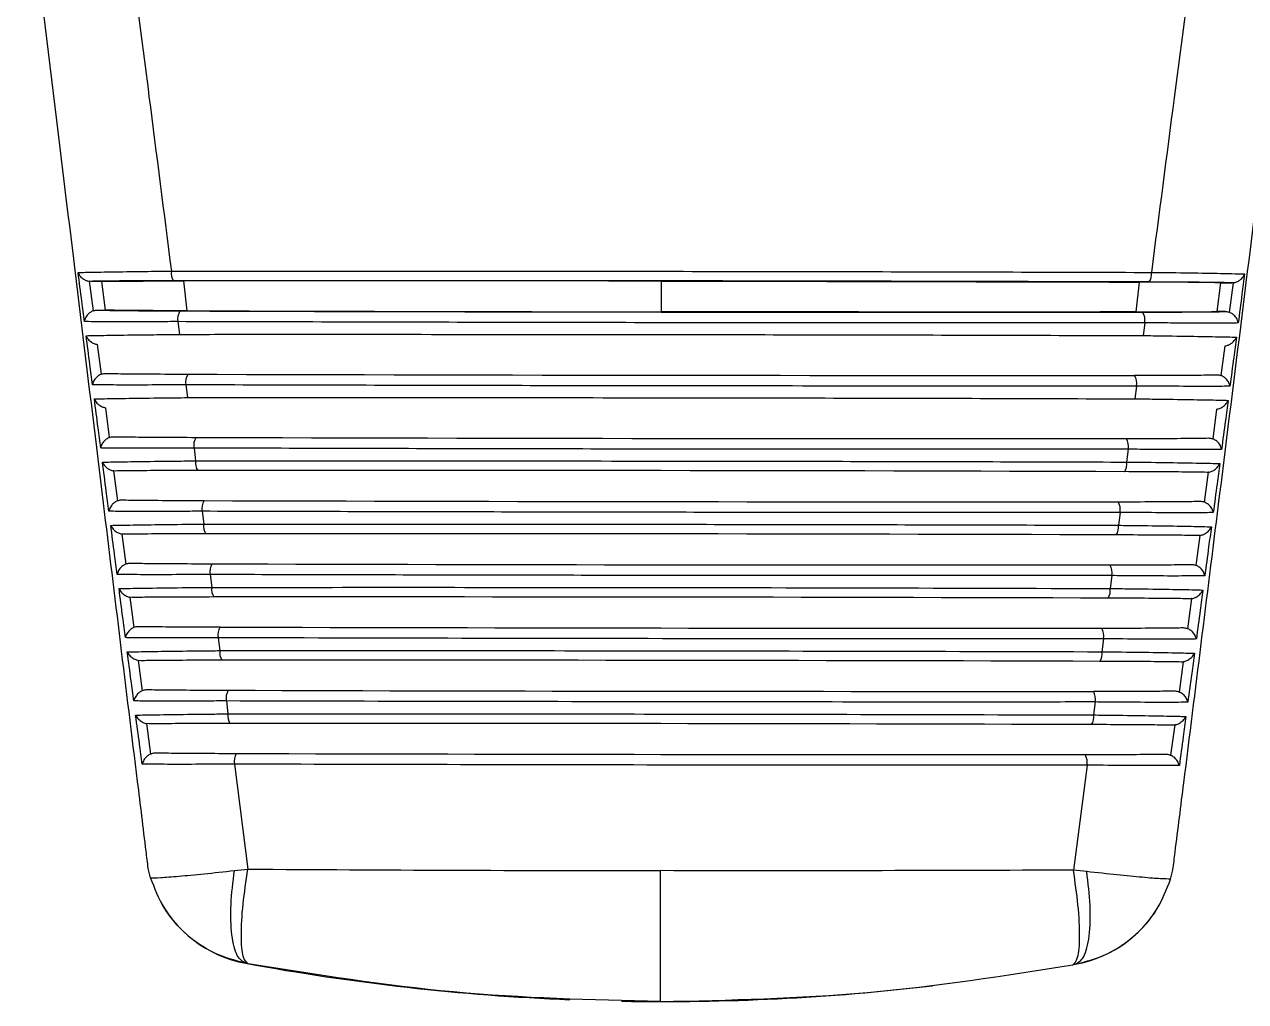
# Model space of a CAD drawing. Extents: x 6 to 134, y 3 to 97.
# Drawn here: x 128.211 to 129.408, y 36.407 to 37.366 of the extents above; entities that cross this region are included whole.
import ezdxf

# ---------------------------------------------------------------- set-up
doc = ezdxf.new("R2010")
doc.units = 0
doc.header["$MEASUREMENT"] = 0
doc.layers.add('OBJECT', color=7, linetype='CONTINUOUS')

msp = doc.modelspace()

# ---------------------------------------------------------------- linework, layer by layer
at = {"layer": 'OBJECT'}
for p, q in [((128.2456, 37.2444), (128.2105, 37.5331)), ((128.2755, 37.1136), (128.2741, 37.1137)), ((128.2741, 37.1137), (128.2778, 37.0846)), ((128.2865, 37.1136), (128.2755, 37.1136)), ((128.2899, 37.0854), (128.2865, 37.1136)), ((128.3666, 37.114), (128.3698, 37.0847)), ((128.835, 37.0837), (128.835, 37.1139)), ((129.3034, 37.1129), (129.3001, 37.0836)), ((129.38, 37.084), (129.3835, 37.1122)), ((129.3835, 37.1122), (129.3945, 37.1122)), ((129.3921, 37.0832), (129.3959, 37.1123)), ((128.2818, 37.0854), (128.2899, 37.0854)), ((129.3881, 37.084), (129.38, 37.084)), ((128.3609, 37.0741), (128.3625, 37.0616)), ((129.309, 37.0729), (129.3074, 37.0604)), ((128.282, 37.0517), (128.2858, 37.0226)), ((129.384, 37.0212), (129.3878, 37.0503)), ((128.3688, 37.0121), (128.3704, 36.9996)), ((129.3009, 37.0109), (129.2993, 36.9984)), ((128.29, 36.9897), (128.2937, 36.9605)), ((129.3759, 36.9591), (129.3797, 36.9884)), ((128.3768, 36.9501), (128.3784, 36.9376)), ((129.2928, 36.949), (129.2912, 36.9364)), ((128.2998, 36.9276), (128.2979, 36.9278)), ((128.2979, 36.9278), (128.3017, 36.8984)), ((129.3677, 36.8971), (129.3716, 36.9264)), ((128.3847, 36.8881), (128.3863, 36.8756)), ((129.2848, 36.887), (129.2831, 36.8744)), ((128.308, 36.8656), (128.306, 36.8658)), ((128.306, 36.8658), (128.3098, 36.8363)), ((129.3595, 36.835), (129.3634, 36.8645)), ((128.3926, 36.8261), (128.3942, 36.8135)), ((129.2767, 36.825), (129.275, 36.8124)), ((128.3163, 36.8036), (128.314, 36.8038)), ((128.314, 36.8038), (128.3179, 36.7743)), ((129.3513, 36.773), (129.3552, 36.8025)), ((128.4005, 36.7641), (128.4022, 36.7515)), ((129.2686, 36.763), (129.2669, 36.7504)), ((128.3246, 36.7416), (128.3221, 36.7418)), ((128.3221, 36.7418), (128.326, 36.7122)), ((129.343, 36.7109), (129.347, 36.7405)), ((128.4085, 36.7021), (128.4101, 36.6895)), ((129.2605, 36.7011), (129.2588, 36.6884)), ((128.3329, 36.6796), (128.3302, 36.6799)), ((128.3302, 36.6799), (128.3342, 36.6501)), ((129.3347, 36.6488), (129.3387, 36.6786)), ((128.4164, 36.6401), (128.4296, 36.5372)), ((129.2524, 36.6391), (129.239, 36.5362)), ((128.3343, 36.5287), (128.3319, 36.5378)), ((128.4164, 36.5358), (128.4296, 36.5372)), ((129.2521, 36.5348), (129.239, 36.5362)), ((129.3343, 36.5274), (129.3366, 36.5366)), ((128.3413, 36.5105), (128.3413, 36.5105)), ((129.3272, 36.5093), (129.3272, 36.5093)), ((128.4299, 36.4444), (128.4275, 36.4449)), ((129.2384, 36.4434), (129.2409, 36.4439))]:
    msp.add_line(p, q, dxfattribs=at)
for centre, radius, start, end in [((128.3672, 37.1215), 0.0128, 170.4938, 214.9625), ((129.3028, 37.1204), 0.0128, 324.8938, 9.3625), ((128.3753, 37.0767), 0.0146, 146.9435, 190.0609), ((129.2946, 37.0755), 0.0146, 349.7955, 32.9128), ((128.3834, 37.0147), 0.0148, 147.3964, 189.9519), ((129.2864, 37.0135), 0.0148, 349.9044, 32.4599), ((128.3915, 36.9527), 0.015, 147.853, 189.8407), ((129.2781, 36.9516), 0.015, 350.0156, 32.0033), ((128.3915, 36.9354), 0.0133, 170.7637, 213.5554), ((129.2781, 36.9343), 0.0133, 326.3009, 9.0927), ((128.3996, 36.8907), 0.0152, 148.3134, 189.7274), ((129.2698, 36.8896), 0.0152, 350.129, 31.543), ((128.3996, 36.8734), 0.0135, 170.8584, 213.0781), ((129.2698, 36.8723), 0.0135, 326.7782, 8.9979), ((128.4078, 36.8287), 0.0154, 148.7774, 189.6117), ((129.2615, 36.8276), 0.0154, 350.2446, 31.0789), ((128.4077, 36.8114), 0.0136, 170.9556, 212.5967), ((129.2616, 36.8103), 0.0136, 327.2597, 8.9007), ((128.4159, 36.7667), 0.0156, 149.2451, 189.4939), ((129.2533, 36.7657), 0.0156, 350.3624, 30.6112), ((128.4158, 36.7494), 0.0138, 171.0552, 212.111), ((129.2533, 36.7483), 0.0138, 327.7453, 8.8011), ((128.424, 36.7047), 0.0158, 149.7167, 189.3738), ((129.2449, 36.7037), 0.0158, 350.4826, 30.1397), ((128.4239, 36.6873), 0.014, 171.1574, 211.6211), ((129.245, 36.6863), 0.014, 328.2352, 8.699), ((128.4322, 36.6427), 0.016, 150.1919, 189.2514), ((129.2366, 36.6417), 0.016, 350.6049, 29.6644), ((128.4493, 36.5629), 0.12, 205.85, 259.5144), ((129.2193, 36.5619), 0.12, 280.3419, 334.0063), ((128.8369, 38.6573), 2.25, 259.5144, 267.6694), ((128.8369, 38.6573), 2.25, 268.96, 276.7394)]:
    msp.add_arc(centre, radius, start, end, dxfattribs=at)
for centre, major_axis, start_param, end_param in [((128.835, 37.0947), (2.2176, -0.0028), 1.353401, 1.788192), ((128.835, 37.1029), (2.217, -0.0028), 4.497874, 4.926904), ((128.8349, 37.0409), (2.2137, -0.0028), 4.501238, 4.923539), ((128.8348, 36.9789), (2.2105, -0.0028), 4.504611, 4.920167), ((128.8348, 36.9087), (2.2078, -0.0028), 1.363514, 1.778079), ((128.8348, 36.9169), (2.2072, -0.0028), 4.507992, 4.916786), ((128.8347, 36.8467), (2.2046, -0.0028), 1.366901, 1.774692), ((128.8347, 36.8549), (2.204, -0.0028), 4.511381, 4.913397), ((128.8346, 36.7847), (2.2013, -0.0028), 1.370296, 1.771297), ((128.8346, 36.7929), (2.2007, -0.0028), 4.514778, 4.91), ((128.8345, 36.7227), (2.1981, -0.0028), 1.373699, 1.767893), ((128.8345, 36.7309), (2.1975, -0.0028), 4.518183, 4.906595), ((128.8344, 36.6607), (2.1948, -0.0028), 1.377111, 1.764481), ((128.8344, 36.6689), (2.1942, -0.0028), 4.521597, 4.903181)]:
    msp.add_ellipse(centre, major_axis=major_axis, ratio=0.008727, start_param=start_param, end_param=end_param, dxfattribs=at)
for points, knots in [([(128.3023, 37.533), (128.3124, 37.4536), (128.3298, 37.3172), (128.3473, 37.1808), (128.3546, 37.1237)], [0, 0, 0, 0, 0.581449, 1, 1, 1, 1]), ([(129.3688, 37.5316), (129.3585, 37.4523), (129.3407, 37.3159), (129.3229, 37.1795), (129.3155, 37.1224)], [0, 0, 0, 0, 0.581449, 1, 1, 1, 1]), ([(128.3319, 36.5378), (128.3312, 36.5435), (128.3278, 36.572), (128.3131, 36.6914), (128.285, 36.9212), (128.2598, 37.1283), (128.2456, 37.2444)], [0, 0, 0, 0, 0.024148, 0.120739, 0.507103, 1, 1, 1, 1]), ([(129.3366, 36.5366), (129.3373, 36.5423), (129.3409, 36.5707), (129.3558, 36.6901), (129.3845, 36.9198), (129.4103, 37.1269), (129.4247, 37.2429)], [0, 0, 0, 0, 0.024148, 0.120739, 0.507103, 1, 1, 1, 1]), ([(128.2632, 37.1223), (128.2638, 37.1223), (128.266, 37.1224), (128.2742, 37.1226), (128.294, 37.1229), (128.3238, 37.1233), (128.3456, 37.1236), (128.3546, 37.1237)], [0, 0, 0, 0, 0.059775, 0.207161, 0.501412, 0.795934, 1, 1, 1, 1]), ([(128.2693, 37.0742), (128.2685, 37.0808), (128.2664, 37.0969), (128.2644, 37.1129), (128.2632, 37.1223)], [0, 0, 0, 0, 0.412557, 1, 1, 1, 1]), ([(128.2632, 37.1223), (128.2632, 37.1223), (128.2635, 37.1213), (128.2646, 37.1192), (128.2672, 37.1165), (128.2707, 37.1145), (128.273, 37.1139), (128.2741, 37.1137)], [0, 0, 0, 0, 0.007744, 0.250695, 0.570354, 0.807208, 1, 1, 1, 1]), ([(128.3546, 37.1237), (128.3611, 37.1237), (128.3937, 37.1237), (128.5314, 37.1237), (128.7552, 37.1236), (129.0454, 37.1232), (129.225, 37.1227), (129.3155, 37.1224)], [0, 0, 0, 0, 0.020664, 0.10333, 0.434805, 0.715264, 1, 1, 1, 1]), ([(129.3155, 37.1224), (129.3219, 37.1224), (129.3414, 37.1221), (129.3706, 37.1217), (129.3936, 37.1212), (129.4035, 37.121), (129.4062, 37.1209), (129.4069, 37.1209)], [0, 0, 0, 0, 0.147376, 0.444496, 0.741154, 0.940222, 1, 1, 1, 1]), ([(129.3959, 37.1123), (129.397, 37.1125), (129.3994, 37.113), (129.4028, 37.1151), (129.4054, 37.1178), (129.4065, 37.1199), (129.4069, 37.1208), (129.4069, 37.1209)], [0, 0, 0, 0, 0.192792, 0.429646, 0.749305, 0.992256, 1, 1, 1, 1]), ([(129.4069, 37.1209), (129.406, 37.1143), (129.4039, 37.0982), (129.4018, 37.0822), (129.4006, 37.0728)], [0, 0, 0, 0, 0.412557, 1, 1, 1, 1]), ([(128.3567, 37.1142), (128.3449, 37.1142), (128.3212, 37.1141), (128.2915, 37.1139), (128.281, 37.1137), (128.2755, 37.1136)], [0, 0, 0, 0, 0.324207, 0.64849, 1, 1, 1, 1]), ([(128.2865, 37.1136), (128.2941, 37.1137), (128.3092, 37.1139), (128.3392, 37.114), (128.3593, 37.114), (128.3666, 37.114)], [0, 0, 0, 0, 0.390004, 0.779955, 1, 1, 1, 1]), ([(128.835, 37.1139), (128.7562, 37.114), (128.5987, 37.1141), (128.4439, 37.1141), (128.3666, 37.114)], [0, 0, 0, 0, 0.500491, 1, 1, 1, 1]), ([(128.835, 37.1139), (128.9138, 37.1138), (129.0713, 37.1135), (129.2261, 37.1131), (129.3034, 37.1129)], [0, 0, 0, 0, 0.5004912, 1, 1, 1, 1]), ([(129.3835, 37.1122), (129.376, 37.1123), (129.3609, 37.1126), (129.3308, 37.1128), (129.3107, 37.1128), (129.3034, 37.1129)], [0, 0, 0, 0, 0.390004, 0.779955, 1, 1, 1, 1]), ([(129.3945, 37.1122), (129.3896, 37.1123), (129.3799, 37.1125), (129.3511, 37.1128), (129.3264, 37.1129), (129.3133, 37.113)], [0, 0, 0, 0, 0.3208624, 0.641681, 1, 1, 1, 1]), ([(129.3959, 37.1123), (129.3959, 37.1123), (129.3954, 37.1123), (129.395, 37.1122), (129.3945, 37.1122)], [0, 0, 0, 0, 0.0202647, 1, 1, 1, 1]), ([(128.2778, 37.0846), (128.2768, 37.0842), (128.2749, 37.0832), (128.2722, 37.0808), (128.2701, 37.0778), (128.2695, 37.0754), (128.2693, 37.0743), (128.2693, 37.0742)], [0, 0, 0, 0, 0.199298, 0.397083, 0.7009, 0.992023, 1, 1, 1, 1]), ([(128.2778, 37.0846), (128.2789, 37.085), (128.2802, 37.0853), (128.2816, 37.0854), (128.2818, 37.0854)], [0, 0, 0, 0, 0.8436281, 1, 1, 1, 1]), ([(128.2818, 37.0854), (128.2869, 37.0853), (128.297, 37.0851), (128.3259, 37.0848), (128.3503, 37.0847), (128.363, 37.0846)], [0, 0, 0, 0, 0.324373, 0.64869, 1, 1, 1, 1]), ([(128.3698, 37.0847), (128.3569, 37.0848), (128.331, 37.0849), (128.3046, 37.0851), (128.2937, 37.0853), (128.2899, 37.0854)], [0, 0, 0, 0, 0.396562, 0.793191, 1, 1, 1, 1]), ([(128.3698, 37.0847), (128.4631, 37.0845), (128.617, 37.084), (128.7733, 37.0838), (128.835, 37.0837)], [0, 0, 0, 0, 0.605766, 1, 1, 1, 1]), ([(129.3001, 37.0836), (129.2069, 37.0835), (129.0529, 37.0835), (128.8966, 37.0837), (128.835, 37.0837)], [0, 0, 0, 0, 0.605766, 1, 1, 1, 1]), ([(129.3001, 37.0836), (129.3131, 37.0836), (129.339, 37.0836), (129.3654, 37.0838), (129.3763, 37.0839), (129.38, 37.084)], [0, 0, 0, 0, 0.396562, 0.793191, 1, 1, 1, 1]), ([(129.3069, 37.0834), (129.3188, 37.0835), (129.3425, 37.0835), (129.3721, 37.0837), (129.3827, 37.0839), (129.3881, 37.084)], [0, 0, 0, 0, 0.327832, 0.655734, 1, 1, 1, 1]), ([(129.3881, 37.084), (129.3894, 37.0839), (129.3907, 37.0838), (129.392, 37.0833), (129.3921, 37.0832)], [0, 0, 0, 0, 0.904059, 1, 1, 1, 1]), ([(129.4006, 37.0728), (129.4006, 37.0728), (129.4005, 37.074), (129.3998, 37.0763), (129.3977, 37.0794), (129.3951, 37.0818), (129.3931, 37.0828), (129.3921, 37.0832)], [0, 0, 0, 0, 0.007977, 0.2991, 0.602917, 0.800702, 1, 1, 1, 1]), ([(128.3609, 37.0741), (128.3544, 37.0741), (128.3349, 37.074), (128.3056, 37.0739), (128.2827, 37.074), (128.2728, 37.0741), (128.27, 37.0742), (128.2693, 37.0742)], [0, 0, 0, 0, 0.148503, 0.448596, 0.748256, 0.940444, 1, 1, 1, 1]), ([(129.309, 37.0729), (129.3025, 37.0729), (129.2699, 37.0729), (129.132, 37.0728), (128.9104, 37.0729), (128.6246, 37.0734), (128.4492, 37.0739), (128.3609, 37.0741)], [0, 0, 0, 0, 0.020946, 0.104745, 0.440757, 0.718361, 1, 1, 1, 1]), ([(129.4006, 37.0728), (129.3999, 37.0728), (129.3976, 37.0727), (129.3891, 37.0726), (129.369, 37.0725), (129.3391, 37.0727), (129.3176, 37.0729), (129.309, 37.0729)], [0, 0, 0, 0, 0.059553, 0.208066, 0.505163, 0.802607, 1, 1, 1, 1]), ([(128.2711, 37.0603), (128.2718, 37.0603), (128.2741, 37.0604), (128.2826, 37.0606), (128.3028, 37.0609), (128.3326, 37.0613), (128.354, 37.0615), (128.3625, 37.0616)], [0, 0, 0, 0, 0.059495, 0.208459, 0.505892, 0.803608, 1, 1, 1, 1]), ([(128.2773, 37.0122), (128.2764, 37.0188), (128.2744, 37.0349), (128.2723, 37.0509), (128.2711, 37.0603)], [0, 0, 0, 0, 0.412528, 1, 1, 1, 1]), ([(128.2711, 37.0603), (128.2711, 37.0603), (128.2714, 37.0594), (128.2725, 37.0573), (128.2751, 37.0547), (128.2785, 37.0525), (128.2809, 37.052), (128.282, 37.0517)], [0, 0, 0, 0, 0.0078121, 0.2310807, 0.5592036, 0.8028119, 1, 1, 1, 1]), ([(128.3625, 37.0616), (128.369, 37.0616), (128.4016, 37.0617), (128.5395, 37.0617), (128.7607, 37.0616), (129.0453, 37.0612), (129.2196, 37.0607), (129.3074, 37.0604)], [0, 0, 0, 0, 0.021019, 0.105105, 0.442277, 0.719147, 1, 1, 1, 1]), ([(129.3074, 37.0604), (129.3139, 37.0604), (129.3334, 37.0601), (129.3626, 37.0597), (129.3854, 37.0592), (129.3953, 37.059), (129.3981, 37.0589), (129.3988, 37.0589)], [0, 0, 0, 0, 0.148954, 0.449261, 0.7491, 0.940502, 1, 1, 1, 1]), ([(129.3878, 37.0503), (129.3889, 37.0506), (129.3913, 37.0511), (129.3948, 37.0533), (129.3973, 37.0559), (129.3984, 37.058), (129.3988, 37.0589), (129.3988, 37.0589)], [0, 0, 0, 0, 0.197188, 0.440796, 0.768919, 0.992188, 1, 1, 1, 1]), ([(129.3988, 37.0589), (129.3979, 37.0523), (129.3958, 37.0363), (129.3937, 37.0202), (129.3925, 37.0108)], [0, 0, 0, 0, 0.412528, 1, 1, 1, 1]), ([(128.2858, 37.0226), (128.2848, 37.0221), (128.2826, 37.021), (128.2798, 37.0182), (128.278, 37.0152), (128.2774, 37.0131), (128.2773, 37.0122), (128.2773, 37.0122)], [0, 0, 0, 0, 0.203476, 0.450054, 0.773099, 0.991938, 1, 1, 1, 1]), ([(128.2858, 37.0226), (128.2869, 37.0229), (128.2883, 37.0233), (128.2897, 37.0234), (128.2899, 37.0234)], [0, 0, 0, 0, 0.835977, 1, 1, 1, 1]), ([(128.2899, 37.0234), (128.2951, 37.0233), (128.3056, 37.023), (128.3346, 37.0228), (128.3586, 37.0227), (128.3709, 37.0226)], [0, 0, 0, 0, 0.328437, 0.656814, 1, 1, 1, 1]), ([(129.2989, 37.0215), (129.3107, 37.0215), (129.3345, 37.0215), (129.3638, 37.0217), (129.3745, 37.0219), (129.3799, 37.022)], [0, 0, 0, 0, 0.331872, 0.663815, 1, 1, 1, 1]), ([(129.3799, 37.022), (129.3811, 37.0219), (129.3825, 37.0218), (129.3839, 37.0213), (129.384, 37.0212)], [0, 0, 0, 0, 0.8737079, 1, 1, 1, 1]), ([(129.3925, 37.0108), (129.3925, 37.0108), (129.3923, 37.0119), (129.3917, 37.0142), (129.3897, 37.0172), (129.387, 37.0197), (129.385, 37.0207), (129.384, 37.0212)], [0, 0, 0, 0, 0.00806, 0.282725, 0.593802, 0.796123, 1, 1, 1, 1]), ([(128.3688, 37.0121), (128.3624, 37.0121), (128.3428, 37.012), (128.3135, 37.0119), (128.2908, 37.012), (128.2808, 37.0121), (128.278, 37.0122), (128.2773, 37.0122)], [0, 0, 0, 0, 0.1501359, 0.4535307, 0.7564878, 0.9407209, 1, 1, 1, 1]), ([(129.3009, 37.0109), (129.2944, 37.0109), (129.2618, 37.0109), (129.1238, 37.0109), (128.9047, 37.011), (128.6245, 37.0114), (128.4544, 37.0119), (128.3688, 37.0121)], [0, 0, 0, 0, 0.021311, 0.106567, 0.448429, 0.72234, 1, 1, 1, 1]), ([(129.3925, 37.0108), (129.3918, 37.0108), (129.3894, 37.0107), (129.3805, 37.0106), (129.36, 37.0106), (129.3302, 37.0107), (129.3091, 37.0109), (129.3009, 37.0109)], [0, 0, 0, 0, 0.059276, 0.209421, 0.509831, 0.810598, 1, 1, 1, 1]), ([(128.2791, 36.9983), (128.2798, 36.9983), (128.2822, 36.9984), (128.2911, 36.9986), (128.3116, 36.9989), (128.3413, 36.9993), (128.3623, 36.9995), (128.3704, 36.9996)], [0, 0, 0, 0, 0.0592179, 0.2098318, 0.5105946, 0.8116527, 1, 1, 1, 1]), ([(128.2853, 36.9502), (128.2844, 36.9568), (128.2824, 36.9728), (128.2803, 36.9889), (128.2791, 36.9983)], [0, 0, 0, 0, 0.412497, 1, 1, 1, 1]), ([(128.2791, 36.9983), (128.2791, 36.9983), (128.2794, 36.9975), (128.2805, 36.9955), (128.2829, 36.9928), (128.2864, 36.9906), (128.2889, 36.99), (128.29, 36.9897)], [0, 0, 0, 0, 0.007883, 0.210618, 0.547453, 0.798165, 1, 1, 1, 1]), ([(128.3704, 36.9996), (128.3769, 36.9996), (128.4096, 36.9996), (128.5475, 36.9997), (128.7661, 36.9996), (129.0453, 36.9992), (129.2142, 36.9987), (129.2993, 36.9984)], [0, 0, 0, 0, 0.021386, 0.106942, 0.450006, 0.723153, 1, 1, 1, 1]), ([(129.2993, 36.9984), (129.3058, 36.9984), (129.3253, 36.9981), (129.3546, 36.9977), (129.3772, 36.9973), (129.3871, 36.997), (129.3899, 36.9969), (129.3906, 36.9969)], [0, 0, 0, 0, 0.150605, 0.4542441, 0.7574102, 0.9407794, 1, 1, 1, 1]), ([(129.3797, 36.9884), (129.3808, 36.9886), (129.3833, 36.9892), (129.3868, 36.9914), (129.3893, 36.9941), (129.3903, 36.9961), (129.3906, 36.9969), (129.3906, 36.9969)], [0, 0, 0, 0, 0.201835, 0.452547, 0.789382, 0.992117, 1, 1, 1, 1]), ([(129.3906, 36.9969), (129.3898, 36.9903), (129.3877, 36.9743), (129.3855, 36.9582), (129.3843, 36.9488)], [0, 0, 0, 0, 0.412497, 1, 1, 1, 1]), ([(128.2937, 36.9605), (128.2927, 36.96), (128.2905, 36.9589), (128.2877, 36.956), (128.286, 36.9531), (128.2854, 36.951), (128.2853, 36.9502), (128.2853, 36.9502)], [0, 0, 0, 0, 0.207488, 0.460443, 0.790805, 0.99185, 1, 1, 1, 1]), ([(128.2937, 36.9605), (128.2938, 36.9605), (128.2949, 36.961), (128.2964, 36.9613), (128.2978, 36.9613), (128.298, 36.9613)], [0, 0, 0, 0, 0.022497, 0.828092, 1, 1, 1, 1]), ([(128.298, 36.9613), (128.3035, 36.9612), (128.3143, 36.961), (128.3434, 36.9608), (128.367, 36.9607), (128.3788, 36.9606)], [0, 0, 0, 0, 0.3327137, 0.6653664, 1, 1, 1, 1]), ([(128.3768, 36.9501), (128.3703, 36.9501), (128.3507, 36.95), (128.3213, 36.9499), (128.2988, 36.95), (128.2889, 36.9501), (128.286, 36.9502), (128.2853, 36.9502)], [0, 0, 0, 0, 0.151845, 0.458695, 0.765103, 0.940995, 1, 1, 1, 1]), ([(129.2928, 36.949), (129.2863, 36.949), (129.2537, 36.949), (129.1156, 36.9489), (128.8991, 36.949), (128.6244, 36.9494), (128.4597, 36.9499), (128.3768, 36.9501)], [0, 0, 0, 0, 0.021688, 0.108454, 0.456371, 0.726448, 1, 1, 1, 1]), ([(129.2908, 36.9595), (129.3027, 36.9595), (129.3265, 36.9596), (129.3555, 36.9597), (129.3663, 36.9599), (129.3716, 36.96)], [0, 0, 0, 0, 0.336123, 0.672318, 1, 1, 1, 1]), ([(129.3843, 36.9488), (129.3836, 36.9488), (129.381, 36.9487), (129.3719, 36.9486), (129.351, 36.9486), (129.3212, 36.9487), (129.3006, 36.9489), (129.2928, 36.949)], [0, 0, 0, 0, 0.059002, 0.210856, 0.514734, 0.81898, 1, 1, 1, 1]), ([(129.3716, 36.96), (129.3728, 36.9599), (129.3743, 36.9598), (129.3757, 36.9592), (129.3759, 36.9591)], [0, 0, 0, 0, 0.8454414, 1, 1, 1, 1]), ([(129.3843, 36.9488), (129.3843, 36.9489), (129.3842, 36.9496), (129.3837, 36.9517), (129.3819, 36.9546), (129.3791, 36.9575), (129.3769, 36.9586), (129.3759, 36.9591)], [0, 0, 0, 0, 0.00815, 0.206907, 0.537753, 0.791262, 1, 1, 1, 1]), ([(128.2871, 36.9363), (128.2878, 36.9363), (128.2904, 36.9364), (128.2995, 36.9366), (128.3205, 36.9369), (128.3501, 36.9373), (128.3707, 36.9375), (128.3784, 36.9376)], [0, 0, 0, 0, 0.058943, 0.211285, 0.515535, 0.820092, 1, 1, 1, 1]), ([(128.3784, 36.9376), (128.3849, 36.9376), (128.4175, 36.9376), (128.5556, 36.9376), (128.7716, 36.9375), (129.0452, 36.9371), (129.2089, 36.9367), (129.2912, 36.9364)], [0, 0, 0, 0, 0.021766, 0.108843, 0.458007, 0.72729, 1, 1, 1, 1]), ([(128.2933, 36.8882), (128.2925, 36.8948), (128.2904, 36.9108), (128.2883, 36.9269), (128.2871, 36.9363)], [0, 0, 0, 0, 0.412464, 1, 1, 1, 1]), ([(128.2871, 36.9363), (128.2871, 36.9362), (128.2874, 36.9356), (128.2884, 36.9336), (128.2908, 36.931), (128.2944, 36.9287), (128.2968, 36.928), (128.2979, 36.9278)], [0, 0, 0, 0, 0.0079564, 0.1892783, 0.5350667, 0.7932524, 1, 1, 1, 1]), ([(128.3804, 36.9281), (128.3685, 36.9281), (128.3448, 36.928), (128.3159, 36.9279), (128.3051, 36.9277), (128.2998, 36.9276)], [0, 0, 0, 0, 0.336461, 0.673003, 1, 1, 1, 1]), ([(129.3697, 36.9263), (129.3643, 36.9264), (129.3534, 36.9266), (129.3244, 36.9268), (129.3009, 36.9269), (129.2891, 36.927)], [0, 0, 0, 0, 0.333137, 0.666224, 1, 1, 1, 1]), ([(129.2912, 36.9364), (129.2977, 36.9364), (129.3172, 36.9361), (129.3466, 36.9357), (129.369, 36.9353), (129.3789, 36.935), (129.3817, 36.9349), (129.3825, 36.9349)], [0, 0, 0, 0, 0.152333, 0.459461, 0.766109, 0.941054, 1, 1, 1, 1]), ([(129.3716, 36.9264), (129.3715, 36.9264), (129.3708, 36.9263), (129.3702, 36.9263), (129.3697, 36.9263)], [0, 0, 0, 0, 0.214161, 1, 1, 1, 1]), ([(129.3716, 36.9264), (129.3727, 36.9267), (129.3752, 36.9273), (129.3787, 36.9296), (129.3811, 36.9322), (129.3822, 36.9342), (129.3825, 36.9349), (129.3825, 36.9349)], [0, 0, 0, 0, 0.206748, 0.464933, 0.810722, 0.992044, 1, 1, 1, 1]), ([(129.3825, 36.9349), (129.3816, 36.9283), (129.3795, 36.9123), (129.3774, 36.8963), (129.3761, 36.8868)], [0, 0, 0, 0, 0.412464, 1, 1, 1, 1]), ([(128.3017, 36.8984), (128.3007, 36.8979), (128.2985, 36.8967), (128.2957, 36.8939), (128.294, 36.8909), (128.2935, 36.8889), (128.2933, 36.8882), (128.2933, 36.8882)], [0, 0, 0, 0, 0.211698, 0.471304, 0.809147, 0.991758, 1, 1, 1, 1]), ([(128.3017, 36.8984), (128.3018, 36.8984), (128.303, 36.8989), (128.3045, 36.8993), (128.306, 36.8993), (128.3062, 36.8993)], [0, 0, 0, 0, 0.0439314, 0.8199187, 1, 1, 1, 1]), ([(128.3062, 36.8993), (128.3118, 36.8992), (128.3231, 36.899), (128.3521, 36.8988), (128.3753, 36.8987), (128.3867, 36.8986)], [0, 0, 0, 0, 0.337221, 0.67438, 1, 1, 1, 1]), ([(129.2827, 36.8975), (129.2947, 36.8975), (129.3185, 36.8976), (129.3471, 36.8978), (129.358, 36.8979), (129.3632, 36.898)], [0, 0, 0, 0, 0.340601, 0.681276, 1, 1, 1, 1]), ([(129.3632, 36.898), (129.3645, 36.8979), (129.3661, 36.8978), (129.3675, 36.8972), (129.3677, 36.8971)], [0, 0, 0, 0, 0.81911, 1, 1, 1, 1]), ([(129.3761, 36.8868), (129.3761, 36.8869), (129.376, 36.8876), (129.3755, 36.8895), (129.3738, 36.8925), (129.371, 36.8954), (129.3687, 36.8965), (129.3677, 36.8971)], [0, 0, 0, 0, 0.008242, 0.187016, 0.525647, 0.786187, 1, 1, 1, 1]), ([(128.3847, 36.8881), (128.3782, 36.8881), (128.3586, 36.888), (128.3291, 36.8879), (128.3069, 36.888), (128.297, 36.8881), (128.2941, 36.8882), (128.2933, 36.8882)], [0, 0, 0, 0, 0.153635, 0.464106, 0.774128, 0.941266, 1, 1, 1, 1]), ([(129.2848, 36.887), (129.2782, 36.887), (129.2456, 36.887), (129.1074, 36.8869), (128.8935, 36.887), (128.6243, 36.8875), (128.4649, 36.8879), (128.3847, 36.8881)], [0, 0, 0, 0, 0.022079, 0.110408, 0.464595, 0.730691, 1, 1, 1, 1]), ([(129.3761, 36.8868), (129.3754, 36.8868), (129.3727, 36.8868), (129.3632, 36.8867), (129.3419, 36.8866), (129.3123, 36.8868), (129.292, 36.8869), (129.2848, 36.887)], [0, 0, 0, 0, 0.058731, 0.212374, 0.519887, 0.827777, 1, 1, 1, 1]), ([(128.2952, 36.8743), (128.2959, 36.8743), (128.2986, 36.8744), (128.3081, 36.8746), (128.3294, 36.8749), (128.359, 36.8753), (128.3791, 36.8755), (128.3863, 36.8756)], [0, 0, 0, 0, 0.058671, 0.212823, 0.520728, 0.828954, 1, 1, 1, 1]), ([(128.3014, 36.8262), (128.3006, 36.8328), (128.2985, 36.8488), (128.2964, 36.8649), (128.2952, 36.8743)], [0, 0, 0, 0, 0.41243, 1, 1, 1, 1]), ([(128.2952, 36.8743), (128.2952, 36.8742), (128.2954, 36.8736), (128.2964, 36.8718), (128.2988, 36.8691), (128.3023, 36.8668), (128.3048, 36.8661), (128.306, 36.8658)], [0, 0, 0, 0, 0.008033, 0.167032, 0.522009, 0.788055, 1, 1, 1, 1]), ([(128.3883, 36.8661), (128.3764, 36.8661), (128.3527, 36.866), (128.3241, 36.8658), (128.3133, 36.8657), (128.308, 36.8656)], [0, 0, 0, 0, 0.340986, 0.682054, 1, 1, 1, 1]), ([(128.3863, 36.8756), (128.3928, 36.8756), (128.4255, 36.8756), (128.5636, 36.8756), (128.777, 36.8755), (129.0451, 36.8751), (129.2035, 36.8747), (129.2831, 36.8744)], [0, 0, 0, 0, 0.0221595, 0.1108113, 0.4662945, 0.7315643, 1, 1, 1, 1]), ([(129.3614, 36.8643), (129.3557, 36.8644), (129.3445, 36.8646), (129.3155, 36.8648), (129.2924, 36.8649), (129.2811, 36.865)], [0, 0, 0, 0, 0.337675, 0.675297, 1, 1, 1, 1]), ([(129.2831, 36.8744), (129.2896, 36.8743), (129.3092, 36.8741), (129.3386, 36.8737), (129.3608, 36.8733), (129.3707, 36.873), (129.3735, 36.8729), (129.3743, 36.8729)], [0, 0, 0, 0, 0.154143, 0.464926, 0.775223, 0.941326, 1, 1, 1, 1]), ([(129.3634, 36.8645), (129.3645, 36.8648), (129.3671, 36.8654), (129.3706, 36.8678), (129.373, 36.8704), (129.374, 36.8723), (129.3742, 36.8729), (129.3743, 36.8729)], [0, 0, 0, 0, 0.211945, 0.477991, 0.832968, 0.991967, 1, 1, 1, 1]), ([(129.3743, 36.8729), (129.3734, 36.8663), (129.3712, 36.8503), (129.3691, 36.8343), (129.3679, 36.8248)], [0, 0, 0, 0, 0.41243, 1, 1, 1, 1]), ([(129.3634, 36.8645), (129.3633, 36.8644), (129.3626, 36.8643), (129.3619, 36.8643), (129.3614, 36.8643)], [0, 0, 0, 0, 0.25744, 1, 1, 1, 1]), ([(128.3098, 36.8363), (128.3088, 36.8358), (128.3065, 36.8346), (128.3037, 36.8317), (128.3021, 36.8288), (128.3016, 36.8268), (128.3014, 36.8262), (128.3014, 36.8262)], [0, 0, 0, 0, 0.216117, 0.482661, 0.828146, 0.991661, 1, 1, 1, 1]), ([(128.3098, 36.8363), (128.3099, 36.8364), (128.3111, 36.8369), (128.3127, 36.8373), (128.3142, 36.8373), (128.3145, 36.8373)], [0, 0, 0, 0, 0.063516, 0.811443, 1, 1, 1, 1]), ([(128.3145, 36.8373), (128.3203, 36.8372), (128.3319, 36.837), (128.361, 36.8368), (128.3837, 36.8367), (128.3946, 36.8367)], [0, 0, 0, 0, 0.341978, 0.683892, 1, 1, 1, 1]), ([(129.2747, 36.8355), (129.2866, 36.8356), (129.3105, 36.8356), (129.3388, 36.8358), (129.3497, 36.8359), (129.3549, 36.836)], [0, 0, 0, 0, 0.345325, 0.690725, 1, 1, 1, 1]), ([(129.3549, 36.836), (129.3561, 36.8359), (129.3578, 36.8358), (129.3592, 36.8352), (129.3595, 36.835)], [0, 0, 0, 0, 0.794582, 1, 1, 1, 1]), ([(129.3679, 36.8248), (129.3679, 36.8249), (129.3677, 36.8255), (129.3672, 36.8274), (129.3656, 36.8303), (129.3628, 36.8332), (129.3605, 36.8345), (129.3595, 36.835)], [0, 0, 0, 0, 0.008339, 0.166404, 0.51297, 0.780848, 1, 1, 1, 1]), ([(128.3926, 36.8261), (128.3861, 36.8261), (128.3665, 36.826), (128.337, 36.8259), (128.3149, 36.826), (128.3051, 36.8261), (128.3022, 36.8262), (128.3014, 36.8262)], [0, 0, 0, 0, 0.155511, 0.469779, 0.783591, 0.941534, 1, 1, 1, 1]), ([(129.2767, 36.825), (129.2701, 36.825), (129.2375, 36.825), (129.0992, 36.825), (128.8879, 36.8251), (128.6242, 36.8255), (128.4701, 36.8259), (128.3926, 36.8261)], [0, 0, 0, 0, 0.022484, 0.112433, 0.473117, 0.735079, 1, 1, 1, 1]), ([(129.3679, 36.8248), (129.3671, 36.8248), (129.3643, 36.8248), (129.3545, 36.8247), (129.3328, 36.8246), (129.3033, 36.8248), (129.2835, 36.825), (129.2767, 36.825)], [0, 0, 0, 0, 0.058463, 0.213983, 0.525307, 0.837021, 1, 1, 1, 1]), ([(128.3033, 36.8123), (128.304, 36.8123), (128.3069, 36.8124), (128.3166, 36.8126), (128.3384, 36.8129), (128.3678, 36.8133), (128.3875, 36.8135), (128.3942, 36.8135)], [0, 0, 0, 0, 0.058402, 0.214452, 0.526193, 0.838268, 1, 1, 1, 1]), ([(128.3096, 36.7642), (128.3087, 36.7708), (128.3066, 36.7868), (128.3045, 36.8028), (128.3033, 36.8123)], [0, 0, 0, 0, 0.412394, 1, 1, 1, 1]), ([(128.3033, 36.8123), (128.3033, 36.8122), (128.3035, 36.8117), (128.3045, 36.8099), (128.3067, 36.8073), (128.3103, 36.8049), (128.3129, 36.8041), (128.314, 36.8038)], [0, 0, 0, 0, 0.008114, 0.14385, 0.508241, 0.782554, 1, 1, 1, 1]), ([(128.3942, 36.8135), (128.4008, 36.8135), (128.4335, 36.8135), (128.5717, 36.8136), (128.7825, 36.8135), (129.045, 36.8131), (129.1981, 36.8126), (129.275, 36.8124)], [0, 0, 0, 0, 0.022568, 0.112852, 0.474884, 0.735984, 1, 1, 1, 1]), ([(129.275, 36.8124), (129.2815, 36.8123), (129.3011, 36.8121), (129.3306, 36.8117), (129.3526, 36.8113), (129.3624, 36.811), (129.3652, 36.8109), (129.366, 36.8109)], [0, 0, 0, 0, 0.1560419, 0.4706578, 0.7847809, 0.941595, 1, 1, 1, 1]), ([(129.3552, 36.8025), (129.3564, 36.8028), (129.3589, 36.8035), (129.3625, 36.806), (129.3648, 36.8086), (129.3658, 36.8104), (129.366, 36.8109), (129.366, 36.8109)], [0, 0, 0, 0, 0.217446, 0.491759, 0.85615, 0.991886, 1, 1, 1, 1]), ([(129.366, 36.8109), (129.3651, 36.8043), (129.363, 36.7883), (129.3608, 36.7723), (129.3596, 36.7629)], [0, 0, 0, 0, 0.412394, 1, 1, 1, 1]), ([(128.3962, 36.8041), (128.3843, 36.804), (128.3605, 36.804), (128.3323, 36.8038), (128.3214, 36.8037), (128.3163, 36.8036)], [0, 0, 0, 0, 0.3457611, 0.6916049, 1, 1, 1, 1]), ([(129.353, 36.8023), (129.3472, 36.8024), (129.3355, 36.8026), (129.3065, 36.8028), (129.2839, 36.8029), (129.273, 36.803)], [0, 0, 0, 0, 0.342466, 0.684876, 1, 1, 1, 1]), ([(129.3552, 36.8025), (129.355, 36.8025), (129.3543, 36.8023), (129.3535, 36.8023), (129.353, 36.8023)], [0, 0, 0, 0, 0.293665, 1, 1, 1, 1]), ([(128.3179, 36.7743), (128.3169, 36.7737), (128.3146, 36.7724), (128.3118, 36.7695), (128.3102, 36.7666), (128.3097, 36.7648), (128.3096, 36.7642), (128.3096, 36.7642)], [0, 0, 0, 0, 0.220758, 0.494543, 0.847827, 0.99156, 1, 1, 1, 1]), ([(128.3179, 36.7743), (128.318, 36.7743), (128.3192, 36.7749), (128.3209, 36.7753), (128.3224, 36.7753), (128.3227, 36.7753)], [0, 0, 0, 0, 0.081377, 0.802653, 1, 1, 1, 1]), ([(128.3227, 36.7753), (128.3287, 36.7752), (128.3407, 36.775), (128.3698, 36.7748), (128.3921, 36.7747), (128.4025, 36.7747)], [0, 0, 0, 0, 0.347005, 0.693943, 1, 1, 1, 1]), ([(129.2666, 36.7736), (129.2786, 36.7736), (129.3025, 36.7736), (129.3304, 36.7738), (129.3414, 36.774), (129.3464, 36.774)], [0, 0, 0, 0, 0.350315, 0.700707, 1, 1, 1, 1]), ([(129.3464, 36.774), (129.3477, 36.7739), (129.3494, 36.7738), (129.3509, 36.7731), (129.3513, 36.773)], [0, 0, 0, 0, 0.771743, 1, 1, 1, 1]), ([(129.3596, 36.7629), (129.3596, 36.7629), (129.3595, 36.7634), (129.359, 36.7652), (129.3574, 36.7681), (129.3546, 36.7711), (129.3523, 36.7724), (129.3513, 36.773)], [0, 0, 0, 0, 0.0084405, 0.1450474, 0.4996937, 0.77523, 1, 1, 1, 1]), ([(128.4005, 36.7641), (128.3941, 36.7641), (128.3744, 36.764), (128.3448, 36.7639), (128.323, 36.764), (128.3132, 36.7641), (128.3104, 36.7642), (128.3096, 36.7642)], [0, 0, 0, 0, 0.157481, 0.475733, 0.793524, 0.941799, 1, 1, 1, 1]), ([(129.2686, 36.763), (129.262, 36.763), (129.2293, 36.763), (129.0911, 36.763), (128.8823, 36.7631), (128.6242, 36.7635), (128.4753, 36.7639), (128.4005, 36.7641)], [0, 0, 0, 0, 0.0229036, 0.114532, 0.4819543, 0.7396177, 1, 1, 1, 1]), ([(129.3596, 36.7629), (129.3588, 36.7628), (129.3558, 36.7628), (129.3458, 36.7627), (129.3236, 36.7627), (129.2943, 36.7628), (129.2749, 36.763), (129.2686, 36.763)], [0, 0, 0, 0, 0.058198, 0.215687, 0.531014, 0.846742, 1, 1, 1, 1]), ([(128.3114, 36.7502), (128.3122, 36.7503), (128.3152, 36.7503), (128.3252, 36.7505), (128.3474, 36.7509), (128.3767, 36.7512), (128.3959, 36.7514), (128.4022, 36.7515)], [0, 0, 0, 0, 0.058136, 0.216179, 0.531949, 0.848067, 1, 1, 1, 1]), ([(128.3177, 36.7022), (128.3169, 36.7088), (128.3148, 36.7248), (128.3126, 36.7408), (128.3114, 36.7502)], [0, 0, 0, 0, 0.412356, 1, 1, 1, 1]), ([(128.3114, 36.7502), (128.3114, 36.7502), (128.3116, 36.7498), (128.3125, 36.748), (128.3148, 36.7455), (128.3184, 36.743), (128.321, 36.7422), (128.3221, 36.7418)], [0, 0, 0, 0, 0.0081983, 0.1197009, 0.493719, 0.776727, 1, 1, 1, 1]), ([(128.4022, 36.7515), (128.4087, 36.7515), (128.4414, 36.7515), (128.5797, 36.7516), (128.7879, 36.7514), (129.045, 36.751), (129.1927, 36.7506), (129.2669, 36.7504)], [0, 0, 0, 0, 0.022991, 0.114968, 0.483791, 0.740558, 1, 1, 1, 1]), ([(129.2669, 36.7504), (129.2734, 36.7503), (129.293, 36.7501), (129.3226, 36.7497), (129.3443, 36.7493), (129.3541, 36.749), (129.3569, 36.749), (129.3577, 36.7489)], [0, 0, 0, 0, 0.158035, 0.476676, 0.794816, 0.941861, 1, 1, 1, 1]), ([(129.347, 36.7405), (129.3481, 36.7409), (129.3507, 36.7417), (129.3543, 36.7442), (129.3566, 36.7467), (129.3575, 36.7485), (129.3577, 36.7489), (129.3577, 36.7489)], [0, 0, 0, 0, 0.223273, 0.506281, 0.880299, 0.991802, 1, 1, 1, 1]), ([(129.3577, 36.7489), (129.3568, 36.7423), (129.3547, 36.7263), (129.3525, 36.7103), (129.3512, 36.7009)], [0, 0, 0, 0, 0.412356, 1, 1, 1, 1]), ([(128.4041, 36.742), (128.3922, 36.742), (128.3684, 36.742), (128.3405, 36.7418), (128.3296, 36.7416), (128.3246, 36.7416)], [0, 0, 0, 0, 0.350806, 0.701696, 1, 1, 1, 1]), ([(129.3445, 36.7403), (129.3385, 36.7404), (129.3265, 36.7406), (129.2975, 36.7408), (129.2753, 36.7409), (129.265, 36.7409)], [0, 0, 0, 0, 0.347531, 0.695003, 1, 1, 1, 1]), ([(129.347, 36.7405), (129.3467, 36.7405), (129.3459, 36.7403), (129.3451, 36.7403), (129.3445, 36.7403)], [0, 0, 0, 0, 0.324163, 1, 1, 1, 1]), ([(128.326, 36.7122), (128.325, 36.7116), (128.3227, 36.7103), (128.3199, 36.7073), (128.3184, 36.7044), (128.3178, 36.7027), (128.3177, 36.7022), (128.3177, 36.7022)], [0, 0, 0, 0, 0.225635, 0.506976, 0.868217, 0.991454, 1, 1, 1, 1]), ([(128.326, 36.7122), (128.3261, 36.7122), (128.3274, 36.7128), (128.3291, 36.7133), (128.3307, 36.7133), (128.3311, 36.7133)], [0, 0, 0, 0, 0.097628, 0.793536, 1, 1, 1, 1]), ([(128.3311, 36.7133), (128.3373, 36.7132), (128.3497, 36.713), (128.3787, 36.7128), (128.4005, 36.7127), (128.4104, 36.7127)], [0, 0, 0, 0, 0.3523251, 0.7045807, 1, 1, 1, 1]), ([(129.2586, 36.7116), (129.2705, 36.7116), (129.2944, 36.7116), (129.3221, 36.7118), (129.333, 36.712), (129.3379, 36.712)], [0, 0, 0, 0, 0.355595, 0.711266, 1, 1, 1, 1]), ([(129.3379, 36.712), (129.3393, 36.7119), (129.341, 36.7118), (129.3426, 36.7111), (129.343, 36.7109)], [0, 0, 0, 0, 0.750494, 1, 1, 1, 1]), ([(129.3512, 36.7009), (129.3512, 36.7009), (129.3511, 36.7013), (129.3507, 36.7031), (129.3492, 36.7059), (129.3463, 36.709), (129.344, 36.7103), (129.343, 36.7109)], [0, 0, 0, 0, 0.008547, 0.122921, 0.485786, 0.769314, 1, 1, 1, 1]), ([(128.4085, 36.7021), (128.402, 36.7021), (128.3823, 36.702), (128.3527, 36.7019), (128.3311, 36.702), (128.3213, 36.7021), (128.3186, 36.7021), (128.3177, 36.7022)], [0, 0, 0, 0, 0.159551, 0.48199, 0.803962, 0.942061, 1, 1, 1, 1]), ([(129.2605, 36.7011), (129.254, 36.7011), (129.2212, 36.7011), (129.0829, 36.701), (128.8767, 36.7012), (128.6241, 36.7016), (128.4806, 36.7019), (128.4085, 36.7021)], [0, 0, 0, 0, 0.023339, 0.11671, 0.491124, 0.744318, 1, 1, 1, 1]), ([(129.3512, 36.7009), (129.3504, 36.7009), (129.3473, 36.7008), (129.337, 36.7007), (129.3144, 36.7007), (129.2852, 36.7009), (129.2663, 36.701), (129.2605, 36.7011)], [0, 0, 0, 0, 0.057936, 0.217495, 0.537029, 0.856977, 1, 1, 1, 1]), ([(128.3196, 36.6882), (128.3204, 36.6883), (128.3235, 36.6883), (128.3339, 36.6885), (128.3565, 36.6889), (128.3856, 36.6892), (128.4043, 36.6894), (128.4101, 36.6895)], [0, 0, 0, 0, 0.057873, 0.218011, 0.538018, 0.858388, 1, 1, 1, 1]), ([(128.326, 36.6402), (128.3251, 36.6468), (128.323, 36.6628), (128.3208, 36.6788), (128.3196, 36.6882)], [0, 0, 0, 0, 0.4123161, 1, 1, 1, 1]), ([(128.3196, 36.6882), (128.3196, 36.6882), (128.3198, 36.6879), (128.3207, 36.6862), (128.3228, 36.6837), (128.3264, 36.6811), (128.3291, 36.6802), (128.3302, 36.6799)], [0, 0, 0, 0, 0.0082867, 0.0945532, 0.4783984, 0.7705518, 1, 1, 1, 1]), ([(128.4101, 36.6895), (128.4166, 36.6895), (128.4494, 36.6895), (128.5878, 36.6895), (128.7934, 36.6894), (129.0449, 36.689), (129.1873, 36.6886), (129.2588, 36.6884)], [0, 0, 0, 0, 0.02343, 0.1171643, 0.4930361, 0.7452944, 1, 1, 1, 1]), ([(129.2588, 36.6884), (129.2654, 36.6883), (129.285, 36.6881), (129.3146, 36.6876), (129.3361, 36.6873), (129.3458, 36.687), (129.3485, 36.687), (129.3494, 36.6869)], [0, 0, 0, 0, 0.16013, 0.483001, 0.805363, 0.942123, 1, 1, 1, 1]), ([(129.3387, 36.6786), (129.3398, 36.679), (129.3425, 36.6798), (129.3461, 36.6824), (129.3483, 36.6849), (129.3492, 36.6866), (129.3493, 36.6869), (129.3494, 36.6869)], [0, 0, 0, 0, 0.229448, 0.521602, 0.905447, 0.991713, 1, 1, 1, 1]), ([(129.3494, 36.6869), (129.3485, 36.6803), (129.3463, 36.6643), (129.3441, 36.6483), (129.3429, 36.6389)], [0, 0, 0, 0, 0.412316, 1, 1, 1, 1]), ([(128.412, 36.68), (128.4001, 36.68), (128.3762, 36.68), (128.3487, 36.6798), (128.3378, 36.6796), (128.3329, 36.6796)], [0, 0, 0, 0, 0.356145, 0.7123757, 1, 1, 1, 1]), ([(129.336, 36.6783), (129.3298, 36.6784), (129.3174, 36.6786), (129.2885, 36.6788), (129.2668, 36.6789), (129.2569, 36.6789)], [0, 0, 0, 0, 0.352894, 0.705727, 1, 1, 1, 1]), ([(129.3387, 36.6786), (129.3384, 36.6785), (129.3375, 36.6783), (129.3366, 36.6783), (129.336, 36.6783)], [0, 0, 0, 0, 0.349939, 1, 1, 1, 1]), ([(128.3342, 36.6501), (128.3331, 36.6495), (128.3308, 36.6481), (128.328, 36.645), (128.3265, 36.6422), (128.3261, 36.6405), (128.326, 36.6402), (128.326, 36.6402)], [0, 0, 0, 0, 0.236919, 0.528787, 0.900003, 0.991341, 1, 1, 1, 1]), ([(128.3342, 36.6501), (128.3344, 36.6502), (128.3356, 36.6508), (128.3374, 36.6512), (128.339, 36.6513), (128.3394, 36.6513)], [0, 0, 0, 0, 0.112372, 0.784075, 1, 1, 1, 1]), ([(128.3394, 36.6513), (128.3458, 36.6512), (128.3586, 36.651), (128.3876, 36.6508), (128.4089, 36.6507), (128.4183, 36.6507)], [0, 0, 0, 0, 0.357964, 0.715857, 1, 1, 1, 1]), ([(129.2505, 36.6496), (129.2625, 36.6496), (129.2864, 36.6497), (129.3137, 36.6498), (129.3247, 36.65), (129.3294, 36.6501)], [0, 0, 0, 0, 0.361189, 0.722456, 1, 1, 1, 1]), ([(129.3294, 36.6501), (129.3308, 36.6499), (129.3326, 36.6498), (129.3342, 36.649), (129.3347, 36.6488)], [0, 0, 0, 0, 0.73075, 1, 1, 1, 1]), ([(128.4164, 36.6401), (128.4099, 36.6401), (128.3902, 36.64), (128.3605, 36.6399), (128.3392, 36.64), (128.3295, 36.6401), (128.3268, 36.6401), (128.326, 36.6402)], [0, 0, 0, 0, 0.161729, 0.488573, 0.814943, 0.942319, 1, 1, 1, 1]), ([(129.2524, 36.6391), (129.2459, 36.6391), (129.2131, 36.6391), (129.0747, 36.6391), (128.8711, 36.6392), (128.624, 36.6396), (128.4858, 36.64), (128.4164, 36.6401)], [0, 0, 0, 0, 0.023792, 0.118973, 0.500646, 0.749188, 1, 1, 1, 1]), ([(129.3429, 36.6389), (129.342, 36.6389), (129.3388, 36.6388), (129.3281, 36.6387), (129.3051, 36.6387), (129.2761, 36.6389), (129.2577, 36.6391), (129.2524, 36.6391)], [0, 0, 0, 0, 0.057678, 0.219414, 0.543377, 0.867765, 1, 1, 1, 1]), ([(129.3429, 36.6389), (129.3429, 36.6389), (129.3428, 36.6393), (129.3423, 36.6409), (129.3409, 36.6437), (129.338, 36.6468), (129.3357, 36.6482), (129.3347, 36.6488)], [0, 0, 0, 0, 0.008659, 0.099997, 0.471213, 0.763081, 1, 1, 1, 1]), ([(128.4275, 36.4449), (128.4245, 36.4466), (128.4184, 36.4503), (128.4133, 36.4713), (128.4122, 36.5011), (128.415, 36.5245), (128.4164, 36.5358)], [0, 0, 0, 0, 0.2415614, 0.5, 0.7584386, 1, 1, 1, 1]), ([(128.4299, 36.4444), (128.4281, 36.446), (128.4244, 36.4493), (128.4227, 36.4708), (128.4242, 36.5014), (128.4279, 36.5255), (128.4296, 36.5372)], [0, 0, 0, 0, 0.24117, 0.5, 0.75883, 1, 1, 1, 1]), ([(128.4296, 36.5372), (128.4961, 36.5368), (128.6301, 36.536), (128.7659, 36.5358), (128.8343, 36.5357)], [0, 0, 0, 0, 0.496376, 1, 1, 1, 1]), ([(128.8341, 36.4073), (128.8341, 36.4091), (128.8341, 36.4127), (128.8342, 36.4422), (128.8342, 36.4852), (128.8343, 36.5193), (128.8343, 36.5357)], [0, 0, 0, 0, 0.240773, 0.5, 0.759227, 1, 1, 1, 1]), ([(129.239, 36.5362), (129.1724, 36.536), (129.0384, 36.5355), (128.9027, 36.5356), (128.8343, 36.5357)], [0, 0, 0, 0, 0.496376, 1, 1, 1, 1]), ([(129.2384, 36.4434), (129.2402, 36.445), (129.2439, 36.4483), (129.2457, 36.4697), (129.2442, 36.5004), (129.2407, 36.5245), (129.239, 36.5362)], [0, 0, 0, 0, 0.24117, 0.5, 0.75883, 1, 1, 1, 1]), ([(129.2409, 36.4439), (129.2438, 36.4456), (129.25, 36.4492), (129.2551, 36.4703), (129.2563, 36.5), (129.2535, 36.5235), (129.2521, 36.5348)], [0, 0, 0, 0, 0.2415614, 0.5, 0.7584386, 1, 1, 1, 1])]:
    msp.add_open_spline(points, degree=3, knots=knots, dxfattribs=at)
for points in [[(128.3343, 36.5287), (128.337, 36.5287), (128.3424, 36.5287), (128.3612, 36.5302), (128.3859, 36.5325), (128.4062, 36.5347), (128.4164, 36.5358)], [(129.3343, 36.5274), (129.3316, 36.5275), (129.3261, 36.5275), (129.3074, 36.529), (129.2827, 36.5314), (129.2623, 36.5336), (129.2521, 36.5348)], [(128.4275, 36.4449), (128.4168, 36.4477), (128.3955, 36.4535), (128.3682, 36.4727), (128.3462, 36.4978), (128.3382, 36.5184), (128.3343, 36.5287)], [(129.2409, 36.4439), (129.2515, 36.4467), (129.2729, 36.4524), (129.3002, 36.4715), (129.3223, 36.4966), (129.3303, 36.5172), (129.3343, 36.5274)], [(128.8341, 36.4073), (128.7663, 36.4089), (128.6308, 36.4122), (128.4969, 36.4337), (128.4299, 36.4444)], [(128.8341, 36.4073), (128.9019, 36.4088), (129.0375, 36.4117), (129.1715, 36.4328), (129.2384, 36.4434)]]:
    msp.add_open_spline(points, degree=3, dxfattribs=at)

doc.saveas('drawing.dxf')
